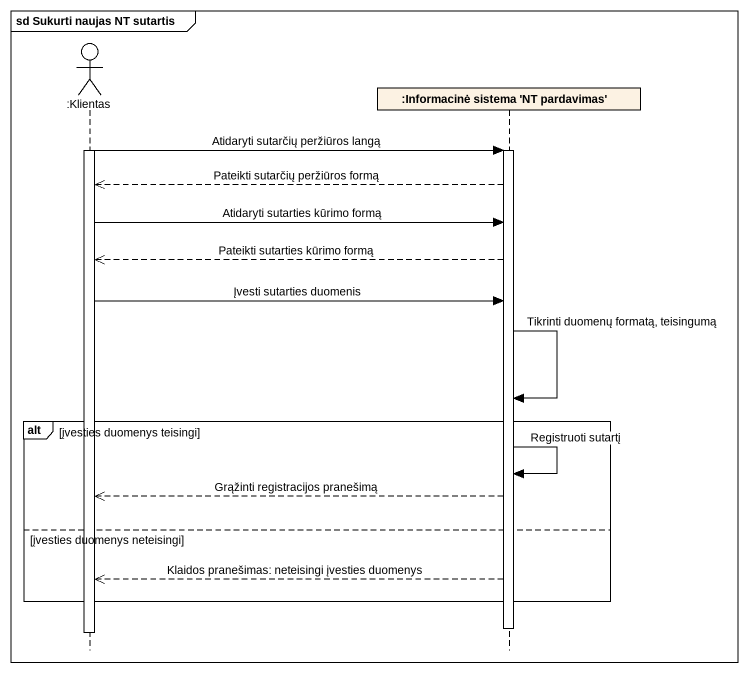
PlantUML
@startuml
mainframe sd Sukurti naujas NT sutartis
hide footbox
actor ":Klientas" as Klientas
participant ":Informacinė sistema 'NT pardavimas'" as Informacinė_sistema_NT

activate Klientas
Klientas -> Informacinė_sistema_NT : Atidaryti sutarčių peržiūros langą
activate Informacinė_sistema_NT
Informacinė_sistema_NT -->> Klientas : Pateikti sutarčių peržiūros formą
Klientas -> Informacinė_sistema_NT : Atidaryti sutarties kūrimo formą
Informacinė_sistema_NT -->> Klientas : Pateikti sutarties kūrimo formą
Klientas -> Informacinė_sistema_NT : Įvesti sutarties duomenis
Informacinė_sistema_NT -> Informacinė_sistema_NT : Tikrinti duomenų formatą, teisingumą
alt įvesties duomenys teisingi
  Informacinė_sistema_NT -> Informacinė_sistema_NT : Registruoti sutartį
  Informacinė_sistema_NT -->> Klientas : Grąžinti registracijos pranešimą
else įvesties duomenys neteisingi
  Informacinė_sistema_NT -->> Klientas : Klaidos pranešimas: neteisingi įvesties duomenys
end
deactivate Informacinė_sistema_NT
deactivate Klientas
@enduml
